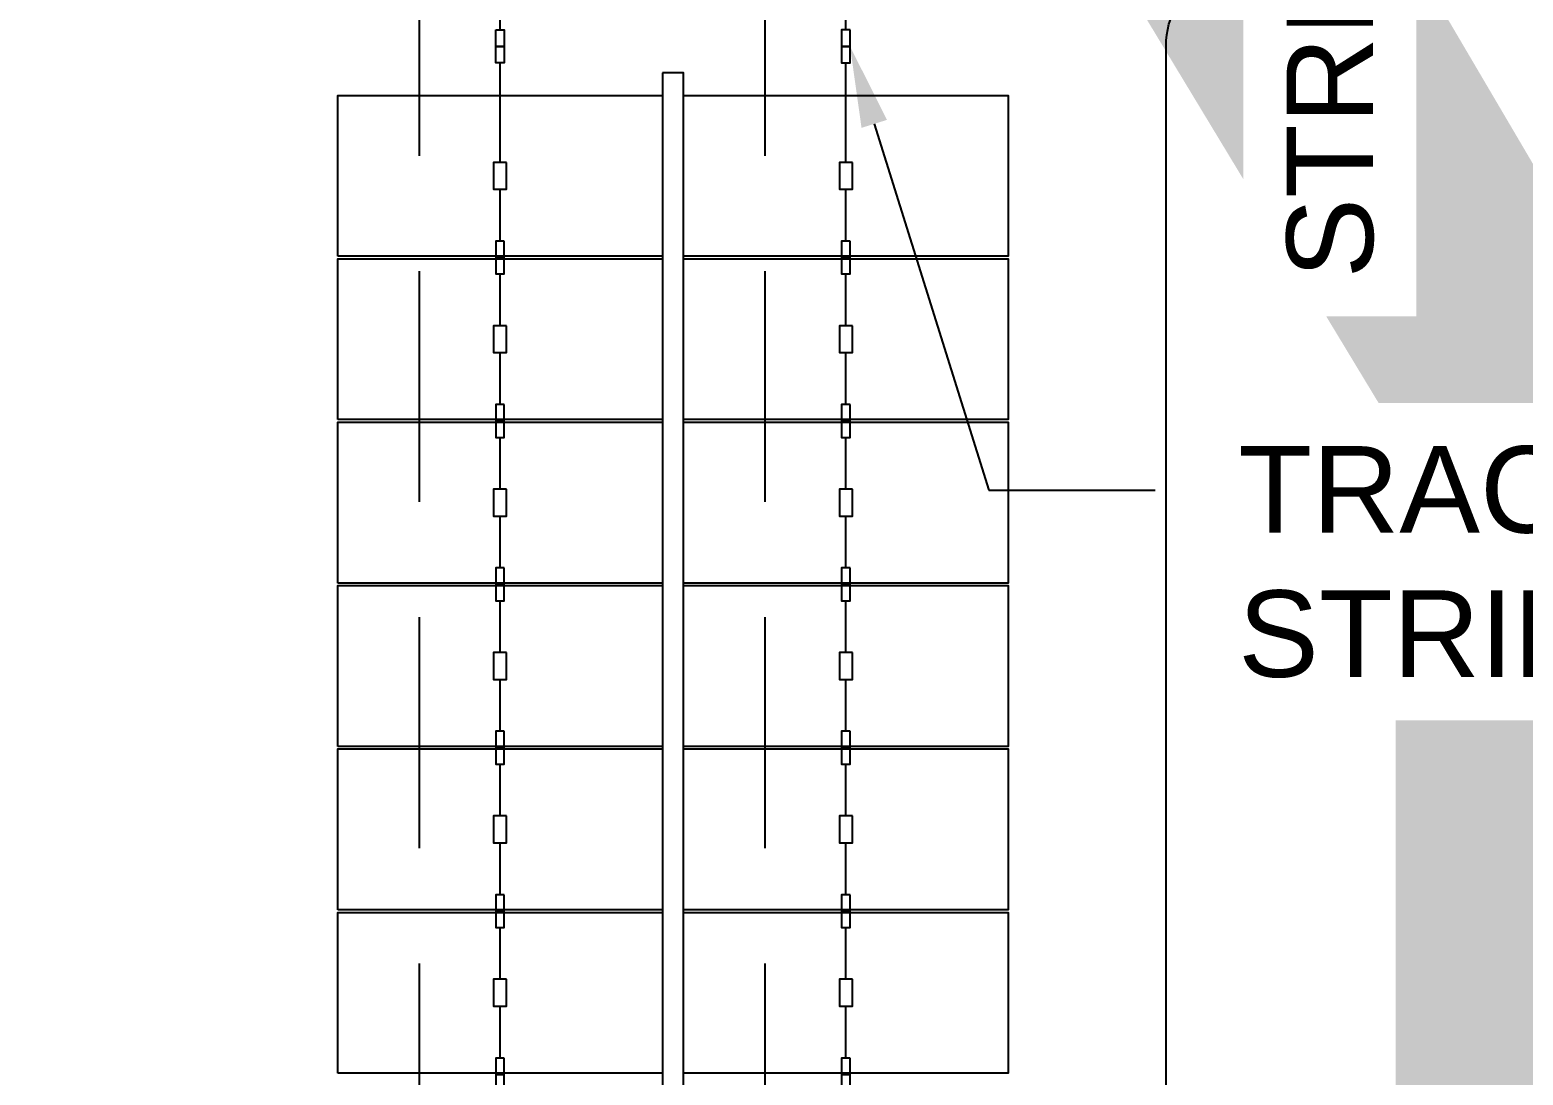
# Model space of a CAD drawing. Header units: inches. Extents: x -4 to 3761, y -12 to 63679.
# Drawn here: x 20.481 to 22.099, y 10.461 to 11.593 of the extents above; entities that cross this region are included whole.
import ezdxf
from ezdxf import colors
from ezdxf.entities.mleader import LeaderData, LeaderLine
from ezdxf.enums import TextEntityAlignment as Align
from ezdxf.math import Vec2, Vec3

# ---------------------------------------------------------------- set-up
doc = ezdxf.new("R2018")
doc.units = ezdxf.units.IN
doc.header["$MEASUREMENT"] = 0
doc.linetypes.add('HIDDEN', pattern=[0.375, 0.25, -0.125])
for name, color, linetype in [('E-DIM', 7, 'Continuous'), ('E-HARN-COMP', 8, 'Continuous'), ('E-TRNK-CABL-NEG', 170, 'HIDDEN'), ('E-TRUNK-CABLE-POS', 10, 'HIDDEN'), ('G-ANNO-TEXT', 1, 'Continuous'), ('PVcase PV Modules (full frames)', 142, 'Continuous')]:
    doc.layers.add(name, color=color, linetype=linetype)
doc.styles.add('NEI-A', font='arial.ttf')
doc.styles.get("Standard").update_dxf_attribs({"font": 'arial.ttf'})

# ---------------------------------------------------------------- blocks, each defined once
blk = doc.blocks.new('DETAIL-TITLE_WITH_SCALE')
at = {"color": 153, "style": 'NEI-A'}
blk.add_attdef('DETAIL_NO', text='', height=0.25, dxfattribs=at).set_placement((0.25, 0), align=Align.MIDDLE_CENTER)
at = {"color": 153, "lineweight": 30, "flags": 104}
blk.add_attdef('DETAIL_TITLE', text='', height=0.25, dxfattribs=at).set_placement((0.625, 0.024), align=Align.BOTTOM_LEFT)
at = {"color": 7, "style": 'NEI-A'}
blk.add_attdef('SCALE', text='', height=0.1094, dxfattribs=at).set_placement((1.1792, -0.101), align=Align.TOP_LEFT)
blk = doc.blocks.new('HT72-18X (2x39)')
for points in [[(49978.573, 17293.928), (49978.573, 17143.993), (49979.065, 17143.993), (49979.065, 17293.928), (49978.573, 17293.928)], [(49971.076, 17289.69), (49971.076, 17293.407), (49978.573, 17293.407), (49978.573, 17289.69), (49971.076, 17289.69)], [(49979.065, 17289.69), (49979.065, 17293.407), (49986.562, 17293.407), (49986.562, 17289.69), (49979.065, 17289.69)], [(49971.076, 17285.914), (49971.076, 17289.631), (49978.573, 17289.631), (49978.573, 17285.914), (49971.076, 17285.914)], [(49979.065, 17285.914), (49979.065, 17289.631), (49986.562, 17289.631), (49986.562, 17285.914), (49979.065, 17285.914)], [(49971.076, 17282.138), (49971.076, 17285.855), (49978.573, 17285.855), (49978.573, 17282.138), (49971.076, 17282.138)], [(49979.065, 17282.138), (49979.065, 17285.855), (49986.562, 17285.855), (49986.562, 17282.138), (49979.065, 17282.138)], [(49971.076, 17278.362), (49971.076, 17282.079), (49978.573, 17282.079), (49978.573, 17278.362), (49971.076, 17278.362)], [(49979.065, 17278.362), (49979.065, 17282.079), (49986.562, 17282.079), (49986.562, 17278.362), (49979.065, 17278.362)], [(49971.076, 17274.585), (49971.076, 17278.303), (49978.573, 17278.303), (49978.573, 17274.585), (49971.076, 17274.585)], [(49979.065, 17274.585), (49979.065, 17278.303), (49986.562, 17278.303), (49986.562, 17274.585), (49979.065, 17274.585)], [(49971.076, 17270.809), (49971.076, 17274.526), (49978.573, 17274.526), (49978.573, 17270.809), (49971.076, 17270.809)], [(49979.065, 17270.809), (49979.065, 17274.526), (49986.562, 17274.526), (49986.562, 17270.809), (49979.065, 17270.809)]]:
    blk.add_lwpolyline(points)

msp = doc.modelspace()

# ---------------------------------------------------------------- linework, layer by layer
at = {"layer": 'E-HARN-COMP'}
for points in [[(20.9862, 11.5931), (20.9953, 11.5931), (20.9953, 11.5753), (20.9862, 11.5753)], [(20.9862, 11.5753), (20.9953, 11.5753), (20.9953, 11.5575), (20.9862, 11.5575)], [(20.9978, 11.4497), (20.9837, 11.4497), (20.9837, 11.4206), (20.9978, 11.4206)], [(20.9953, 11.3645), (20.9862, 11.3645), (20.9862, 11.3467), (20.9953, 11.3467)], [(20.9953, 11.3467), (20.9862, 11.3467), (20.9862, 11.3288), (20.9953, 11.3288)], [(20.9978, 11.2727), (20.9837, 11.2727), (20.9837, 11.2436), (20.9978, 11.2436)], [(20.9953, 11.1875), (20.9862, 11.1875), (20.9862, 11.1696), (20.9953, 11.1696)], [(20.9953, 11.1696), (20.9862, 11.1696), (20.9862, 11.1518), (20.9953, 11.1518)], [(20.9978, 11.0957), (20.9837, 11.0957), (20.9837, 11.0666), (20.9978, 11.0666)], [(20.9953, 11.0105), (20.9862, 11.0105), (20.9862, 10.9926), (20.9953, 10.9926)], [(20.9953, 10.9926), (20.9862, 10.9926), (20.9862, 10.9748), (20.9953, 10.9748)], [(20.9978, 10.9187), (20.9837, 10.9187), (20.9837, 10.8896), (20.9978, 10.8896)], [(20.9953, 10.8335), (20.9862, 10.8335), (20.9862, 10.8156), (20.9953, 10.8156)], [(21.3698, 10.8335), (21.3607, 10.8335), (21.3607, 10.8156), (21.3698, 10.8156)], [(20.9953, 10.8156), (20.9862, 10.8156), (20.9862, 10.7978), (20.9953, 10.7978)], [(21.3698, 10.8156), (21.3607, 10.8156), (21.3607, 10.7978), (21.3698, 10.7978)], [(20.9978, 10.7417), (20.9837, 10.7417), (20.9837, 10.7126), (20.9978, 10.7126)], [(21.3723, 10.7417), (21.3582, 10.7417), (21.3582, 10.7126), (21.3723, 10.7126)], [(20.9953, 10.6564), (20.9862, 10.6564), (20.9862, 10.6386), (20.9953, 10.6386)], [(21.3698, 10.6564), (21.3607, 10.6564), (21.3607, 10.6386), (21.3698, 10.6386)], [(20.9953, 10.6386), (20.9862, 10.6386), (20.9862, 10.6208), (20.9953, 10.6208)], [(21.3698, 10.6386), (21.3607, 10.6386), (21.3607, 10.6208), (21.3698, 10.6208)], [(20.9978, 10.5647), (20.9837, 10.5647), (20.9837, 10.5355), (20.9978, 10.5355)], [(21.3723, 10.5647), (21.3582, 10.5647), (21.3582, 10.5355), (21.3723, 10.5355)], [(20.9953, 10.4794), (20.9862, 10.4794), (20.9862, 10.4616), (20.9953, 10.4616)], [(21.3698, 10.4794), (21.3607, 10.4794), (21.3607, 10.4616), (21.3698, 10.4616)], [(20.9953, 10.4616), (20.9862, 10.4616), (20.9862, 10.4438), (20.9953, 10.4438)], [(21.3698, 10.4616), (21.3607, 10.4616), (21.3607, 10.4438), (21.3698, 10.4438)]]:
    msp.add_lwpolyline(points, close=True, dxfattribs=at)
at = {"layer": 'E-TRNK-CABL-NEG'}
for points in [[(20.9908, 11.5931), (20.9908, 11.6886)], [(21.3652, 11.5931), (21.3652, 11.6886)], [(20.9908, 11.3645), (20.9908, 11.4206)], [(20.9908, 11.1875), (20.9908, 11.2436)], [(20.9908, 11.0105), (20.9908, 11.0666)], [(20.9908, 10.8335), (20.9908, 10.8896)], [(20.9908, 10.6564), (20.9908, 10.7126)], [(21.3652, 10.6564), (21.3652, 10.7126)], [(20.9908, 10.4794), (20.9908, 10.5355)], [(21.3652, 10.4794), (21.3652, 10.5355)]]:
    msp.add_lwpolyline(points, dxfattribs=at)
at = {"layer": 'E-TRUNK-CABLE-POS'}
for points in [[(20.9908, 13.9206), (20.9908, 13.9569), (20.9029, 13.9569), (20.9029, 9.2741), (20.8151, 9.2741)], [(20.9908, 11.4497), (20.9908, 11.5575)], [(20.9908, 11.2727), (20.9908, 11.3288)], [(20.9908, 11.0957), (20.9908, 11.1518)], [(20.9908, 10.9187), (20.9908, 10.9748)], [(20.9908, 10.7417), (20.9908, 10.7978)], [(21.3652, 10.7417), (21.3652, 10.7978)], [(20.9908, 10.5647), (20.9908, 10.6208)], [(21.3652, 10.5647), (21.3652, 10.6208)]]:
    msp.add_lwpolyline(points, dxfattribs=at)

# ---------------------------------------------------------------- block references
at = {"layer": 'E-DIM'}
ref = msp.add_blockref('DETAIL-TITLE_WITH_SCALE', (0.6477, 12.6112), dxfattribs=dict(at, xscale=0.46875, yscale=0.46875, zscale=0.46875))
lines = msp.add_mtext('{\\LDC BLOCK TYPE-1 (1) OPTIMIZERS / (2) STRINGS}', dxfattribs={"layer": 'G-ANNO-TEXT', "insert": (0.9407, 12.6225), "char_height": 2.5, "attachment_point": 1})
ref.add_attrib('DETAIL_TITLE', '', (0.9407, 12.6225), dxfattribs={"flags": 104}).embed_mtext(lines)
at = {"layer": 'PVcase PV Modules (full frames)', "color": 144, "true_color": 0x007ca5, "xscale": 0.046875, "yscale": 0.046875, "zscale": 0.046875}
msp.add_blockref('HT72-18X (2x39)', (-2321.5791, -799.1062), dxfattribs=at)

# ---------------------------------------------------------------- next in the draw order: leaders
at = {"layer": 'G-ANNO-TEXT'}
ml = msp.add_multileader_mtext('Standard', dxfattribs=at)
ml.set_content('TRACKER TO TRACKER STRING JUMPERS', color=256, style='NEI-A')
ml.set_leader_properties()
ml.build(insert=Vec2(0, 0))
ml.multileader.update_dxf_attribs({"dogleg_length": 0.36, "arrow_head_size": 0.0879})
ctx = ml.context
ctx.base_point, ctx.char_height, ctx.arrow_head_size, ctx.landing_gap_size, ctx.plane_origin = Vec3(21.7002, 11.0946, -0.0895), 0.09375, 0.0879, 0.09, Vec3(48.8392, -11.9466, -0.0895)
notes = []
notes.append((ctx, [(0, (1, 1, 0), (21.5201, 11.0946, -0.0895), (1, 0), 0.1801, [(1, [(21.3698, 11.5753, -0.0895)], 0, [])])]))
ctx.mtext.insert, ctx.mtext.width, ctx.mtext.flow_direction = Vec3(21.7902, 11.1423, -0.0895), 1.505542, 5
ctx.mtext.has_bg_fill, ctx.mtext.bg_color, ctx.mtext.bg_scale_factor, ctx.mtext.bg_transparency, ctx.mtext.use_window_bg_color = 1, -1073741824, 1.5, 0, 1
for ctx, leaders in notes:
    for number, flags, end, landing, length, lines in leaders:
        leader = LeaderData()
        leader.index, (leader.has_last_leader_line, leader.has_dogleg_vector, leader.attachment_direction) = number, flags
        leader.last_leader_point, leader.dogleg_vector, leader.dogleg_length = Vec3(end), Vec3(landing), length
        for number, points, colour, breaks in lines:
            line = LeaderLine()
            line.index, line.vertices, line.color, line.breaks = number, Vec3.list(points), colors.encode_raw_color(colour), breaks
            leader.lines.append(line)
        ctx.leaders.append(leader)

# ---------------------------------------------------------------- next in the draw order: linework, layer by layer
at = {"layer": 'E-HARN-COMP'}
for points in [[(21.3698, 11.5931), (21.3607, 11.5931), (21.3607, 11.5753), (21.3698, 11.5753)], [(21.3698, 11.5753), (21.3607, 11.5753), (21.3607, 11.5575), (21.3698, 11.5575)], [(21.3723, 11.4497), (21.3582, 11.4497), (21.3582, 11.4206), (21.3723, 11.4206)], [(21.3698, 11.3645), (21.3607, 11.3645), (21.3607, 11.3467), (21.3698, 11.3467)], [(21.3698, 11.3467), (21.3607, 11.3467), (21.3607, 11.3288), (21.3698, 11.3288)], [(21.3723, 11.2727), (21.3582, 11.2727), (21.3582, 11.2436), (21.3723, 11.2436)], [(21.3698, 11.1875), (21.3607, 11.1875), (21.3607, 11.1696), (21.3698, 11.1696)], [(21.3698, 11.1696), (21.3607, 11.1696), (21.3607, 11.1518), (21.3698, 11.1518)], [(21.3723, 11.0957), (21.3582, 11.0957), (21.3582, 11.0666), (21.3723, 11.0666)], [(21.3698, 11.0105), (21.3607, 11.0105), (21.3607, 10.9926), (21.3698, 10.9926)], [(21.3698, 10.9926), (21.3607, 10.9926), (21.3607, 10.9748), (21.3698, 10.9748)], [(21.3723, 10.9187), (21.3582, 10.9187), (21.3582, 10.8896), (21.3723, 10.8896)]]:
    msp.add_lwpolyline(points, close=True, dxfattribs=at)
at = {"layer": 'E-TRNK-CABL-NEG'}
for points in [[(21.3652, 11.3645), (21.3652, 11.4206)], [(21.3652, 11.1875), (21.3652, 11.2436)], [(21.3652, 11.0105), (21.3652, 11.0666)], [(21.3652, 10.8335), (21.3652, 10.8896)]]:
    msp.add_lwpolyline(points, dxfattribs=at)
at = {"layer": 'E-TRUNK-CABLE-POS'}
for points in [[(21.3652, 13.9206), (21.3652, 13.9569), (21.2774, 13.9569), (21.2774, 9.2485), (20.8151, 9.2485)], [(21.3652, 11.4497), (21.3652, 11.5575)], [(21.3652, 11.2727), (21.3652, 11.3288)], [(21.3652, 11.0957), (21.3652, 11.1518)], [(21.3652, 10.9187), (21.3652, 10.9748)]]:
    msp.add_lwpolyline(points, dxfattribs=at)
at = {"layer": 'G-ANNO-TEXT', "flags": 128}
msp.add_lwpolyline([(21.659, 9.3149, 0.298343), (21.7123, 9.3872), (21.7123, 11.5817, -0.298343), (21.7656, 11.654, -0.298343), (21.7123, 11.7263), (21.7123, 13.9209, 0.298343), (21.659, 13.9932)], format="xyb", dxfattribs=at)

# ---------------------------------------------------------------- next in the draw order: texts
at = {"layer": 'G-ANNO-TEXT', "insert": (21.9377, 12.0006, -0.1789), "char_height": 0.09375, "width": 0.670873, "attachment_point": 9, "rotation": 90, "style": 'NEI-A', "bg_fill": 3, "box_fill_scale": 1.5, "bg_fill_color": 256, "bg_fill_transparency": 0}
msp.add_mtext('STRING #2', dxfattribs=at)

doc.saveas('drawing.dxf')
